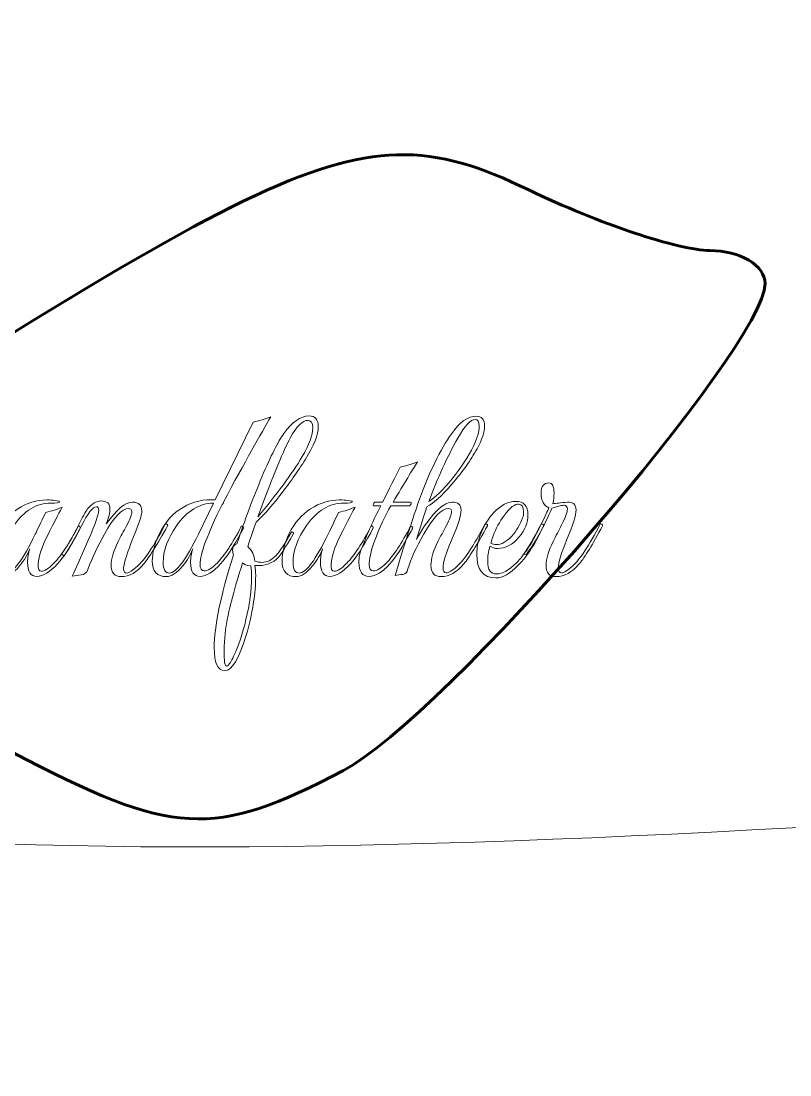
# Model space of a CAD drawing. Header units: centimetres. Extents: x -9.9 to 9.9, y -7.9 to 8.2.
# Drawn here: x 2.03 to 3.192, y -3.345 to -1.752 of the extents above; entities that cross this region are included whole.
import ezdxf

# ---------------------------------------------------------------- set-up
doc = ezdxf.new("R2010")
doc.units = ezdxf.units.CM
doc.header["$MEASUREMENT"] = 0
doc.layers.add('Layer 1', color=7, linetype='Continuous')

msp = doc.modelspace()

# ---------------------------------------------------------------- linework, layer by layer
at = {"layer": 'Layer 1', "color": 43, "lineweight": 5}
for points in [[(8.67899, -1.60104), (7.24154, -1.16273), (3.18208, -2.06752), (1.30306, -1.60104), (1.30306, -1.60104), (1.30306, -1.60104), (1.30306, -2.92915), (1.30306, -2.92915), (1.30306, -2.92915), (3.05221, -3.24612), (6.9661, -2.36548), (8.67899, -2.92915), (8.67899, -2.92915), (8.67899, -2.92915), (8.00873, -2.25889), (8.00873, -2.25889), (8.00873, -2.25889), (8.00873, -2.25889), (8.67899, -1.60104), (8.67899, -1.60104)], [(8.10722, -3.29253), (6.66977, -2.85422), (2.61031, -3.75901), (0.73129, -3.29253), (0.73129, -3.29253), (0.73129, -3.29253), (0.73129, -4.62064), (0.73129, -4.62064), (0.73129, -4.62064), (2.48044, -4.93761), (6.39433, -4.05697), (8.10722, -4.62064), (8.10722, -4.62064), (8.10722, -4.62064), (7.43696, -3.95038), (7.43696, -3.95038), (7.43696, -3.95038), (7.43696, -3.95038), (8.10722, -3.29253), (8.10722, -3.29253)]]:
    msp.add_open_spline(points, degree=3, knots=[0, 0, 0, 0, 0.1666667, 0.1666667, 0.1666667, 0.1666667, 0.3333333, 0.3333333, 0.3333333, 0.3333333, 0.5, 0.5, 0.5, 0.5, 0.6666667, 0.6666667, 0.6666667, 0.6666667, 1, 1, 1, 1], dxfattribs=at)
at = {"layer": 'Layer 1', "color": 56, "lineweight": 60}
msp.add_open_spline([(2.59796, -1.95405), (2.66526, -1.95203), (2.72494, -1.97211), (2.79737, -2.00714), (2.79737, -2.00714), (2.90209, -2.05779), (3.025, -2.09878), (3.07094, -2.09878), (3.07094, -2.09878), (3.11688, -2.09878), (3.15444, -2.12121), (3.15444, -2.14871), (3.15444, -2.14871), (3.15444, -2.24447), (2.66909, -2.80458), (2.51632, -2.88496), (2.51632, -2.88496), (2.32025, -2.98812), (2.25918, -2.98456), (2.01529, -2.85652), (2.01529, -2.85652), (1.90561, -2.79894), (1.7039, -2.68576), (1.56723, -2.60499), (1.56723, -2.60499), (1.56723, -2.60499), (1.31859, -2.45774), (1.31859, -2.45774), (1.31859, -2.45774), (1.31859, -2.45774), (1.53981, -2.41982), (1.53981, -2.41982), (1.53981, -2.41982), (1.66142, -2.39898), (1.86313, -2.31883), (1.98787, -2.2416), (1.98787, -2.2416), (2.31319, -2.04018), (2.46947, -1.9579), (2.59795, -1.95405), (2.59795, -1.95405), (2.59795, -1.95405), (2.59796, -1.95405), (2.59796, -1.95405)], degree=3, knots=[0, 0, 0, 0, 0.0833333, 0.0833333, 0.0833333, 0.0833333, 0.1666667, 0.1666667, 0.1666667, 0.1666667, 0.25, 0.25, 0.25, 0.25, 0.3333333, 0.3333333, 0.3333333, 0.3333333, 0.4166667, 0.4166667, 0.4166667, 0.4166667, 0.5, 0.5, 0.5, 0.5, 0.5833333, 0.5833333, 0.5833333, 0.5833333, 0.6666667, 0.6666667, 0.6666667, 0.6666667, 0.75, 0.75, 0.75, 0.75, 0.8333333, 0.8333333, 0.8333333, 0.8333333, 1, 1, 1, 1], dxfattribs=at)
at = {"layer": 'Layer 1', "lineweight": 5}
for points, knots in [([(2.40743, -2.34994), (2.39251, -2.37488), (2.36855, -2.41792), (2.33554, -2.47905), (2.33554, -2.47905), (2.33554, -2.4793), (2.33554, -2.47954), (2.33554, -2.47979), (2.33554, -2.47979), (2.33554, -2.48077), (2.33493, -2.48162), (2.3337, -2.48235), (2.3337, -2.48235), (2.31145, -2.52734), (2.30032, -2.55754), (2.30032, -2.57295), (2.30032, -2.57295), (2.30032, -2.57955), (2.3024, -2.58285), (2.30655, -2.58285), (2.30655, -2.58285), (2.31193, -2.58285), (2.31841, -2.57894), (2.32599, -2.57112), (2.32599, -2.57112), (2.33724, -2.55963), (2.34946, -2.54129), (2.36266, -2.5161), (2.36266, -2.5161), (2.36266, -2.51561), (2.36291, -2.51536), (2.3634, -2.51536), (2.3634, -2.51536), (2.36511, -2.51536), (2.36596, -2.51634), (2.36596, -2.51829), (2.36596, -2.51829), (2.36547, -2.51927), (2.36413, -2.52159), (2.36193, -2.52526), (2.36193, -2.52526), (2.35068, -2.54654), (2.34053, -2.56219), (2.33148, -2.57221), (2.33148, -2.57221), (2.31999, -2.58493), (2.30972, -2.59128), (2.30067, -2.59128), (2.30067, -2.59128), (2.29089, -2.59128), (2.28599, -2.58419), (2.28599, -2.57001), (2.28599, -2.57001), (2.28599, -2.56291), (2.28709, -2.55607), (2.28929, -2.54947), (2.28929, -2.54947), (2.28636, -2.55778), (2.28134, -2.56646), (2.27425, -2.57551), (2.27425, -2.57551), (2.26521, -2.58627), (2.25701, -2.59165), (2.24968, -2.59165), (2.24968, -2.59165), (2.23525, -2.59165), (2.22804, -2.5837), (2.22804, -2.56781), (2.22804, -2.56781), (2.22804, -2.55509), (2.23171, -2.54128), (2.23904, -2.52636), (2.23904, -2.52636), (2.24735, -2.509), (2.25921, -2.49586), (2.27461, -2.48693), (2.27461, -2.48693), (2.29001, -2.478), (2.30615, -2.47427), (2.32302, -2.47574), (2.32302, -2.47574), (2.32302, -2.47574), (2.38061, -2.358), (2.38061, -2.358), (2.38061, -2.358), (2.39186, -2.35555), (2.40078, -2.35286), (2.40739, -2.34993), (2.40739, -2.34993), (2.40739, -2.34993), (2.40743, -2.34994), (2.40743, -2.34994)], [0, 0, 0, 0, 0.0416667, 0.0416667, 0.0416667, 0.0416667, 0.0833333, 0.0833333, 0.0833333, 0.0833333, 0.125, 0.125, 0.125, 0.125, 0.1666667, 0.1666667, 0.1666667, 0.1666667, 0.2083333, 0.2083333, 0.2083333, 0.2083333, 0.25, 0.25, 0.25, 0.25, 0.2916667, 0.2916667, 0.2916667, 0.2916667, 0.3333333, 0.3333333, 0.3333333, 0.3333333, 0.375, 0.375, 0.375, 0.375, 0.4166667, 0.4166667, 0.4166667, 0.4166667, 0.4583333, 0.4583333, 0.4583333, 0.4583333, 0.5, 0.5, 0.5, 0.5, 0.5416667, 0.5416667, 0.5416667, 0.5416667, 0.5833333, 0.5833333, 0.5833333, 0.5833333, 0.625, 0.625, 0.625, 0.625, 0.6666667, 0.6666667, 0.6666667, 0.6666667, 0.7083333, 0.7083333, 0.7083333, 0.7083333, 0.75, 0.75, 0.75, 0.75, 0.7916667, 0.7916667, 0.7916667, 0.7916667, 0.8333333, 0.8333333, 0.8333333, 0.8333333, 0.875, 0.875, 0.875, 0.875, 0.9166667, 0.9166667, 0.9166667, 0.9166667, 1, 1, 1, 1]), ([(2.37234, -2.54618), (2.37918, -2.55229), (2.38273, -2.55963), (2.38297, -2.56819), (2.38297, -2.56819), (2.38713, -2.56941), (2.39079, -2.57003), (2.39397, -2.57003), (2.39397, -2.57003), (2.40155, -2.57003), (2.40852, -2.56667), (2.41488, -2.55994), (2.41488, -2.55994), (2.42124, -2.55321), (2.42894, -2.54154), (2.43798, -2.52491), (2.43798, -2.52491), (2.43871, -2.52369), (2.43957, -2.52344), (2.44054, -2.52418), (2.44054, -2.52418), (2.44152, -2.52516), (2.44165, -2.52625), (2.44091, -2.52747), (2.44091, -2.52747), (2.42991, -2.54654), (2.42282, -2.55792), (2.41964, -2.56159), (2.41964, -2.56159), (2.41034, -2.57161), (2.39824, -2.57602), (2.38333, -2.5748), (2.38333, -2.5748), (2.38406, -2.57896), (2.38443, -2.58397), (2.38443, -2.58983), (2.38443, -2.58983), (2.38443, -2.61722), (2.37966, -2.6473), (2.37012, -2.68006), (2.37012, -2.68006), (2.35961, -2.71576), (2.34872, -2.73361), (2.33748, -2.73361), (2.33748, -2.73361), (2.32697, -2.73361), (2.32171, -2.72199), (2.32171, -2.69876), (2.32171, -2.69876), (2.32171, -2.66771), (2.33137, -2.621), (2.35068, -2.55865), (2.35068, -2.55865), (2.34995, -2.55669), (2.34958, -2.55449), (2.34958, -2.55205), (2.34958, -2.55205), (2.34958, -2.54618), (2.35178, -2.54287), (2.35618, -2.54214), (2.35618, -2.54214), (2.36792, -2.50619), (2.38051, -2.47238), (2.39396, -2.44072), (2.39396, -2.44072), (2.40741, -2.40905), (2.41841, -2.38723), (2.42697, -2.37525), (2.42697, -2.37525), (2.43969, -2.35764), (2.4524, -2.34883), (2.46512, -2.34883), (2.46512, -2.34883), (2.47441, -2.34883), (2.47906, -2.35421), (2.47906, -2.36497), (2.47906, -2.36497), (2.47906, -2.3772), (2.47246, -2.39383), (2.45926, -2.41486), (2.45926, -2.41486), (2.44825, -2.43246), (2.43535, -2.45068), (2.42056, -2.46951), (2.42056, -2.46951), (2.40577, -2.48834), (2.39397, -2.50154), (2.38516, -2.50913), (2.38516, -2.50913), (2.38125, -2.51964), (2.37697, -2.532), (2.37233, -2.54618), (2.37233, -2.54618), (2.37233, -2.54618), (2.37234, -2.54618), (2.37234, -2.54618)], [0, 0, 0, 0, 0.04, 0.04, 0.04, 0.04, 0.08, 0.08, 0.08, 0.08, 0.12, 0.12, 0.12, 0.12, 0.16, 0.16, 0.16, 0.16, 0.2, 0.2, 0.2, 0.2, 0.24, 0.24, 0.24, 0.24, 0.28, 0.28, 0.28, 0.28, 0.32, 0.32, 0.32, 0.32, 0.36, 0.36, 0.36, 0.36, 0.4, 0.4, 0.4, 0.4, 0.44, 0.44, 0.44, 0.44, 0.48, 0.48, 0.48, 0.48, 0.52, 0.52, 0.52, 0.52, 0.56, 0.56, 0.56, 0.56, 0.6, 0.6, 0.6, 0.6, 0.64, 0.64, 0.64, 0.64, 0.68, 0.68, 0.68, 0.68, 0.72, 0.72, 0.72, 0.72, 0.76, 0.76, 0.76, 0.76, 0.8, 0.8, 0.8, 0.8, 0.84, 0.84, 0.84, 0.84, 0.88, 0.88, 0.88, 0.88, 0.92, 0.92, 0.92, 0.92, 1, 1, 1, 1]), ([(2.45486, -2.4101), (2.46537, -2.39249), (2.47063, -2.37806), (2.47063, -2.36681), (2.47063, -2.36681), (2.47063, -2.35923), (2.46819, -2.35544), (2.4633, -2.35544), (2.4633, -2.35544), (2.45547, -2.35544), (2.44655, -2.36437), (2.43652, -2.38222), (2.43652, -2.38222), (2.42796, -2.39714), (2.4117, -2.43675), (2.38774, -2.50107), (2.38774, -2.50107), (2.41611, -2.46757), (2.43848, -2.43725), (2.45486, -2.41011), (2.45486, -2.41011), (2.45486, -2.41011), (2.45486, -2.4101), (2.45486, -2.4101)], [0, 0, 0, 0, 0.1428571, 0.1428571, 0.1428571, 0.1428571, 0.2857143, 0.2857143, 0.2857143, 0.2857143, 0.4285714, 0.4285714, 0.4285714, 0.4285714, 0.5714286, 0.5714286, 0.5714286, 0.5714286, 0.7142857, 0.7142857, 0.7142857, 0.7142857, 1, 1, 1, 1]), ([(2.73486, -2.51464), (2.71896, -2.54349), (2.7071, -2.56268), (2.69927, -2.57222), (2.69927, -2.57222), (2.68827, -2.58518), (2.67678, -2.59166), (2.66479, -2.59166), (2.66479, -2.59166), (2.65452, -2.59166), (2.64939, -2.58591), (2.64939, -2.57442), (2.64939, -2.57442), (2.64939, -2.56513), (2.65281, -2.55314), (2.65965, -2.53847), (2.65965, -2.53847), (2.66405, -2.53065), (2.66833, -2.52282), (2.67249, -2.515), (2.67249, -2.515), (2.67787, -2.50473), (2.68056, -2.49764), (2.68056, -2.49373), (2.68056, -2.49373), (2.68056, -2.4903), (2.67885, -2.48859), (2.67542, -2.48859), (2.67542, -2.48859), (2.66564, -2.48859), (2.65341, -2.50143), (2.63874, -2.52711), (2.63874, -2.52711), (2.62676, -2.54765), (2.6187, -2.56525), (2.61454, -2.57992), (2.61454, -2.57992), (2.61332, -2.58482), (2.61075, -2.58757), (2.60683, -2.58818), (2.60683, -2.58818), (2.60292, -2.58879), (2.599, -2.58934), (2.59509, -2.58983), (2.59509, -2.58983), (2.61416, -2.52796), (2.62602, -2.49092), (2.63066, -2.47869), (2.63066, -2.47869), (2.64656, -2.43419), (2.66331, -2.39971), (2.68092, -2.37526), (2.68092, -2.37526), (2.69314, -2.35789), (2.70537, -2.34921), (2.7176, -2.34921), (2.7176, -2.34921), (2.72615, -2.34921), (2.73043, -2.35423), (2.73043, -2.36425), (2.73043, -2.36425), (2.73043, -2.37329), (2.72664, -2.38466), (2.71907, -2.39836), (2.71907, -2.39836), (2.70953, -2.41573), (2.69688, -2.43352), (2.68111, -2.45173), (2.68111, -2.45173), (2.66534, -2.46995), (2.65293, -2.48126), (2.64387, -2.48566), (2.64387, -2.48566), (2.64167, -2.49006), (2.63629, -2.50669), (2.62773, -2.53554), (2.62773, -2.53554), (2.63531, -2.52087), (2.64387, -2.50815), (2.65341, -2.49739), (2.65341, -2.49739), (2.66442, -2.48517), (2.67371, -2.47905), (2.68128, -2.47905), (2.68128, -2.47905), (2.69033, -2.47905), (2.69486, -2.48308), (2.69486, -2.49115), (2.69486, -2.49115), (2.69486, -2.49873), (2.69009, -2.51377), (2.68055, -2.53627), (2.68055, -2.53627), (2.67199, -2.55632), (2.66771, -2.57038), (2.66771, -2.57845), (2.66771, -2.57845), (2.66771, -2.58335), (2.6693, -2.58579), (2.67248, -2.58579), (2.67248, -2.58579), (2.67615, -2.58579), (2.68166, -2.58249), (2.68899, -2.57588), (2.68899, -2.57588), (2.69999, -2.56634), (2.71393, -2.54519), (2.7308, -2.51242), (2.7308, -2.51242), (2.73129, -2.51144), (2.73227, -2.51144), (2.73373, -2.51242), (2.73373, -2.51242), (2.73495, -2.51315), (2.73532, -2.51389), (2.73484, -2.51463), (2.73484, -2.51463), (2.73484, -2.51463), (2.73486, -2.51464), (2.73486, -2.51464)], [0, 0, 0, 0, 0.0322581, 0.0322581, 0.0322581, 0.0322581, 0.0645161, 0.0645161, 0.0645161, 0.0645161, 0.0967742, 0.0967742, 0.0967742, 0.0967742, 0.1290323, 0.1290323, 0.1290323, 0.1290323, 0.1612903, 0.1612903, 0.1612903, 0.1612903, 0.1935484, 0.1935484, 0.1935484, 0.1935484, 0.2258065, 0.2258065, 0.2258065, 0.2258065, 0.2580645, 0.2580645, 0.2580645, 0.2580645, 0.2903226, 0.2903226, 0.2903226, 0.2903226, 0.3225806, 0.3225806, 0.3225806, 0.3225806, 0.3548387, 0.3548387, 0.3548387, 0.3548387, 0.3870968, 0.3870968, 0.3870968, 0.3870968, 0.4193548, 0.4193548, 0.4193548, 0.4193548, 0.4516129, 0.4516129, 0.4516129, 0.4516129, 0.483871, 0.483871, 0.483871, 0.483871, 0.516129, 0.516129, 0.516129, 0.516129, 0.5483871, 0.5483871, 0.5483871, 0.5483871, 0.5806452, 0.5806452, 0.5806452, 0.5806452, 0.6129032, 0.6129032, 0.6129032, 0.6129032, 0.6451613, 0.6451613, 0.6451613, 0.6451613, 0.6774194, 0.6774194, 0.6774194, 0.6774194, 0.7096774, 0.7096774, 0.7096774, 0.7096774, 0.7419355, 0.7419355, 0.7419355, 0.7419355, 0.7741935, 0.7741935, 0.7741935, 0.7741935, 0.8064516, 0.8064516, 0.8064516, 0.8064516, 0.8387097, 0.8387097, 0.8387097, 0.8387097, 0.8709677, 0.8709677, 0.8709677, 0.8709677, 0.9032258, 0.9032258, 0.9032258, 0.9032258, 0.9354839, 0.9354839, 0.9354839, 0.9354839, 1, 1, 1, 1]), ([(2.71358, -2.39432), (2.71945, -2.38258), (2.72238, -2.37256), (2.72238, -2.36424), (2.72238, -2.36424), (2.72238, -2.35739), (2.7203, -2.35396), (2.71615, -2.35396), (2.71615, -2.35396), (2.70931, -2.35396), (2.70063, -2.36337), (2.69011, -2.3822), (2.69011, -2.3822), (2.67397, -2.41081), (2.6593, -2.44273), (2.6461, -2.47794), (2.6461, -2.47794), (2.65588, -2.47207), (2.66761, -2.46063), (2.6813, -2.44364), (2.6813, -2.44364), (2.69499, -2.42665), (2.70575, -2.4102), (2.71358, -2.39431), (2.71358, -2.39431), (2.71358, -2.39431), (2.71358, -2.39432), (2.71358, -2.39432)], [0, 0, 0, 0, 0.125, 0.125, 0.125, 0.125, 0.25, 0.25, 0.25, 0.25, 0.375, 0.375, 0.375, 0.375, 0.5, 0.5, 0.5, 0.5, 0.625, 0.625, 0.625, 0.625, 0.75, 0.75, 0.75, 0.75, 1, 1, 1, 1]), ([(2.62185, -2.5183), (2.62136, -2.51928), (2.62001, -2.5216), (2.61782, -2.52527), (2.61782, -2.52527), (2.60657, -2.54655), (2.59642, -2.5622), (2.58737, -2.57222), (2.58737, -2.57222), (2.57588, -2.58494), (2.56549, -2.59129), (2.55619, -2.59129), (2.55619, -2.59129), (2.54568, -2.59129), (2.54042, -2.5842), (2.54042, -2.57002), (2.54042, -2.57002), (2.54042, -2.56268), (2.54201, -2.55522), (2.54519, -2.54764), (2.54519, -2.54764), (2.55326, -2.52661), (2.56267, -2.50558), (2.57343, -2.48455), (2.57343, -2.48455), (2.57343, -2.48455), (2.56352, -2.48455), (2.56352, -2.48455), (2.56352, -2.48455), (2.56205, -2.48455), (2.56168, -2.48357), (2.56242, -2.48161), (2.56242, -2.48161), (2.56315, -2.4799), (2.56425, -2.47905), (2.56572, -2.47905), (2.56572, -2.47905), (2.56572, -2.47905), (2.57635, -2.47905), (2.57635, -2.47905), (2.57635, -2.47905), (2.58148, -2.46854), (2.59029, -2.45093), (2.60276, -2.42623), (2.60276, -2.42623), (2.61401, -2.42379), (2.62281, -2.4211), (2.62917, -2.41817), (2.62917, -2.41817), (2.6216, -2.4299), (2.60925, -2.4502), (2.59213, -2.47905), (2.59213, -2.47905), (2.59213, -2.47905), (2.61817, -2.47905), (2.61817, -2.47905), (2.61817, -2.47905), (2.61964, -2.47905), (2.62001, -2.4799), (2.61928, -2.48161), (2.61928, -2.48161), (2.61854, -2.48357), (2.61744, -2.48455), (2.61598, -2.48455), (2.61598, -2.48455), (2.61598, -2.48455), (2.58883, -2.48455), (2.58883, -2.48455), (2.58883, -2.48455), (2.57025, -2.51805), (2.55949, -2.54556), (2.55655, -2.56707), (2.55655, -2.56707), (2.55607, -2.56927), (2.55582, -2.57123), (2.55582, -2.57295), (2.55582, -2.57295), (2.55582, -2.57955), (2.55802, -2.58285), (2.56242, -2.58285), (2.56242, -2.58285), (2.56779, -2.58285), (2.57427, -2.57894), (2.58185, -2.57112), (2.58185, -2.57112), (2.5931, -2.55963), (2.60521, -2.54129), (2.61816, -2.5161), (2.61816, -2.5161), (2.61865, -2.51536), (2.61939, -2.51524), (2.62037, -2.51573), (2.62037, -2.51573), (2.62135, -2.51646), (2.62184, -2.51732), (2.62184, -2.51829), (2.62184, -2.51829), (2.62184, -2.51829), (2.62185, -2.5183), (2.62185, -2.5183)], [0, 0, 0, 0, 0.0384615, 0.0384615, 0.0384615, 0.0384615, 0.0769231, 0.0769231, 0.0769231, 0.0769231, 0.1153846, 0.1153846, 0.1153846, 0.1153846, 0.1538462, 0.1538462, 0.1538462, 0.1538462, 0.1923077, 0.1923077, 0.1923077, 0.1923077, 0.2307692, 0.2307692, 0.2307692, 0.2307692, 0.2692308, 0.2692308, 0.2692308, 0.2692308, 0.3076923, 0.3076923, 0.3076923, 0.3076923, 0.3461538, 0.3461538, 0.3461538, 0.3461538, 0.3846154, 0.3846154, 0.3846154, 0.3846154, 0.4230769, 0.4230769, 0.4230769, 0.4230769, 0.4615385, 0.4615385, 0.4615385, 0.4615385, 0.5, 0.5, 0.5, 0.5, 0.5384615, 0.5384615, 0.5384615, 0.5384615, 0.5769231, 0.5769231, 0.5769231, 0.5769231, 0.6153846, 0.6153846, 0.6153846, 0.6153846, 0.6538462, 0.6538462, 0.6538462, 0.6538462, 0.6923077, 0.6923077, 0.6923077, 0.6923077, 0.7307692, 0.7307692, 0.7307692, 0.7307692, 0.7692308, 0.7692308, 0.7692308, 0.7692308, 0.8076923, 0.8076923, 0.8076923, 0.8076923, 0.8461538, 0.8461538, 0.8461538, 0.8461538, 0.8846154, 0.8846154, 0.8846154, 0.8846154, 0.9230769, 0.9230769, 0.9230769, 0.9230769, 1, 1, 1, 1]), ([(2.90879, -2.51464), (2.89387, -2.54276), (2.88214, -2.56195), (2.87358, -2.57222), (2.87358, -2.57222), (2.86257, -2.58518), (2.85096, -2.59166), (2.83873, -2.59166), (2.83873, -2.59166), (2.82845, -2.59166), (2.82332, -2.58591), (2.82332, -2.57442), (2.82332, -2.57442), (2.82332, -2.56513), (2.82687, -2.55314), (2.83397, -2.53847), (2.83397, -2.53847), (2.83837, -2.53016), (2.84265, -2.52184), (2.84681, -2.51353), (2.84681, -2.51353), (2.85268, -2.50228), (2.85561, -2.49434), (2.85561, -2.48969), (2.85561, -2.48969), (2.85561, -2.48603), (2.85402, -2.48407), (2.85084, -2.48382), (2.85084, -2.48382), (2.84864, -2.48357), (2.8424, -2.48504), (2.83213, -2.48822), (2.83213, -2.48822), (2.82064, -2.51537), (2.80767, -2.53885), (2.79324, -2.55865), (2.79324, -2.55865), (2.79178, -2.5584), (2.79056, -2.55803), (2.78958, -2.55754), (2.78958, -2.55754), (2.79642, -2.548), (2.80461, -2.53407), (2.81415, -2.51573), (2.81415, -2.51573), (2.82173, -2.50081), (2.82626, -2.4914), (2.82773, -2.48749), (2.82773, -2.48749), (2.8199, -2.48456), (2.81599, -2.4771), (2.81599, -2.46511), (2.81599, -2.46511), (2.81599, -2.45508), (2.8199, -2.45007), (2.82773, -2.45007), (2.82773, -2.45007), (2.83286, -2.45007), (2.83543, -2.45508), (2.83543, -2.46511), (2.83543, -2.46511), (2.83543, -2.47024), (2.83482, -2.47574), (2.83359, -2.48161), (2.83359, -2.48161), (2.83823, -2.48088), (2.84557, -2.48002), (2.8556, -2.47905), (2.8556, -2.47905), (2.86441, -2.4788), (2.86881, -2.48272), (2.86881, -2.49079), (2.86881, -2.49079), (2.86881, -2.49861), (2.86404, -2.51377), (2.8545, -2.53627), (2.8545, -2.53627), (2.84619, -2.55632), (2.84203, -2.57038), (2.84203, -2.57845), (2.84203, -2.57845), (2.84203, -2.58335), (2.84362, -2.58579), (2.8468, -2.58579), (2.8468, -2.58579), (2.85022, -2.58579), (2.85572, -2.58249), (2.8633, -2.57588), (2.8633, -2.57588), (2.87431, -2.5661), (2.88825, -2.54494), (2.90512, -2.51242), (2.90512, -2.51242), (2.9056, -2.51169), (2.90646, -2.51169), (2.90768, -2.51242), (2.90768, -2.51242), (2.9089, -2.51315), (2.90927, -2.51389), (2.90878, -2.51463), (2.90878, -2.51463), (2.90878, -2.51463), (2.90879, -2.51464), (2.90879, -2.51464)], [0, 0, 0, 0, 0.037037, 0.037037, 0.037037, 0.037037, 0.0740741, 0.0740741, 0.0740741, 0.0740741, 0.1111111, 0.1111111, 0.1111111, 0.1111111, 0.1481481, 0.1481481, 0.1481481, 0.1481481, 0.1851852, 0.1851852, 0.1851852, 0.1851852, 0.2222222, 0.2222222, 0.2222222, 0.2222222, 0.2592593, 0.2592593, 0.2592593, 0.2592593, 0.2962963, 0.2962963, 0.2962963, 0.2962963, 0.3333333, 0.3333333, 0.3333333, 0.3333333, 0.3703704, 0.3703704, 0.3703704, 0.3703704, 0.4074074, 0.4074074, 0.4074074, 0.4074074, 0.4444444, 0.4444444, 0.4444444, 0.4444444, 0.4814815, 0.4814815, 0.4814815, 0.4814815, 0.5185185, 0.5185185, 0.5185185, 0.5185185, 0.5555556, 0.5555556, 0.5555556, 0.5555556, 0.5925926, 0.5925926, 0.5925926, 0.5925926, 0.6296296, 0.6296296, 0.6296296, 0.6296296, 0.6666667, 0.6666667, 0.6666667, 0.6666667, 0.7037037, 0.7037037, 0.7037037, 0.7037037, 0.7407407, 0.7407407, 0.7407407, 0.7407407, 0.7777778, 0.7777778, 0.7777778, 0.7777778, 0.8148148, 0.8148148, 0.8148148, 0.8148148, 0.8518519, 0.8518519, 0.8518519, 0.8518519, 0.8888889, 0.8888889, 0.8888889, 0.8888889, 0.9259259, 0.9259259, 0.9259259, 0.9259259, 1, 1, 1, 1]), ([(2.11918, -2.5183), (2.11869, -2.51928), (2.11746, -2.5216), (2.11551, -2.52527), (2.11551, -2.52527), (2.10426, -2.54655), (2.09411, -2.5622), (2.08506, -2.57222), (2.08506, -2.57222), (2.07332, -2.58494), (2.06293, -2.59129), (2.05388, -2.59129), (2.05388, -2.59129), (2.04434, -2.59129), (2.03957, -2.5842), (2.03957, -2.57002), (2.03957, -2.57002), (2.03957, -2.56292), (2.04067, -2.55608), (2.04287, -2.54948), (2.04287, -2.54948), (2.03994, -2.55779), (2.0348, -2.56647), (2.02747, -2.57552), (2.02747, -2.57552), (2.01866, -2.58628), (2.01059, -2.59166), (2.00326, -2.59166), (2.00326, -2.59166), (1.98883, -2.59166), (1.98162, -2.58371), (1.98162, -2.56782), (1.98162, -2.56782), (1.98162, -2.5551), (1.98516, -2.54129), (1.99225, -2.52637), (1.99225, -2.52637), (2.00007, -2.51047), (2.01089, -2.49806), (2.02471, -2.48914), (2.02471, -2.48914), (2.03853, -2.48021), (2.05314, -2.47575), (2.06855, -2.47575), (2.06855, -2.47575), (2.07344, -2.47575), (2.07747, -2.476), (2.08065, -2.47649), (2.08065, -2.47649), (2.08554, -2.47697), (2.08798, -2.47759), (2.08798, -2.47833), (2.08798, -2.47833), (2.08798, -2.47979), (2.08358, -2.48052), (2.07478, -2.48052), (2.07478, -2.48052), (2.05326, -2.48052), (2.03455, -2.49177), (2.01865, -2.51427), (2.01865, -2.51427), (2.00496, -2.53383), (1.99811, -2.55253), (1.99811, -2.57039), (1.99811, -2.57039), (1.99811, -2.5809), (2.00129, -2.58616), (2.00765, -2.58616), (2.00765, -2.58616), (2.01768, -2.58616), (2.03223, -2.5666), (2.0513, -2.52747), (2.0513, -2.52747), (2.05375, -2.5221), (2.05901, -2.51109), (2.06707, -2.49446), (2.06707, -2.49446), (2.07612, -2.4925), (2.08444, -2.48981), (2.09202, -2.48639), (2.09202, -2.48639), (2.08957, -2.49055), (2.08175, -2.50571), (2.06855, -2.53188), (2.06855, -2.53188), (2.06121, -2.54655), (2.05693, -2.56), (2.05571, -2.57222), (2.05571, -2.57222), (2.05522, -2.5798), (2.05681, -2.58359), (2.06048, -2.58359), (2.06048, -2.58359), (2.06512, -2.58359), (2.07148, -2.57943), (2.07955, -2.57112), (2.07955, -2.57112), (2.0908, -2.55963), (2.1029, -2.54129), (2.11586, -2.5161), (2.11586, -2.5161), (2.1161, -2.51561), (2.11646, -2.51536), (2.11696, -2.51536), (2.11696, -2.51536), (2.11867, -2.51536), (2.1194, -2.51634), (2.11917, -2.51829), (2.11917, -2.51829), (2.11917, -2.51829), (2.11918, -2.5183), (2.11918, -2.5183)], [0, 0, 0, 0, 0.0344828, 0.0344828, 0.0344828, 0.0344828, 0.0689655, 0.0689655, 0.0689655, 0.0689655, 0.1034483, 0.1034483, 0.1034483, 0.1034483, 0.137931, 0.137931, 0.137931, 0.137931, 0.1724138, 0.1724138, 0.1724138, 0.1724138, 0.2068966, 0.2068966, 0.2068966, 0.2068966, 0.2413793, 0.2413793, 0.2413793, 0.2413793, 0.2758621, 0.2758621, 0.2758621, 0.2758621, 0.3103448, 0.3103448, 0.3103448, 0.3103448, 0.3448276, 0.3448276, 0.3448276, 0.3448276, 0.3793103, 0.3793103, 0.3793103, 0.3793103, 0.4137931, 0.4137931, 0.4137931, 0.4137931, 0.4482759, 0.4482759, 0.4482759, 0.4482759, 0.4827586, 0.4827586, 0.4827586, 0.4827586, 0.5172414, 0.5172414, 0.5172414, 0.5172414, 0.5517241, 0.5517241, 0.5517241, 0.5517241, 0.5862069, 0.5862069, 0.5862069, 0.5862069, 0.6206897, 0.6206897, 0.6206897, 0.6206897, 0.6551724, 0.6551724, 0.6551724, 0.6551724, 0.6896552, 0.6896552, 0.6896552, 0.6896552, 0.7241379, 0.7241379, 0.7241379, 0.7241379, 0.7586207, 0.7586207, 0.7586207, 0.7586207, 0.7931034, 0.7931034, 0.7931034, 0.7931034, 0.8275862, 0.8275862, 0.8275862, 0.8275862, 0.862069, 0.862069, 0.862069, 0.862069, 0.8965517, 0.8965517, 0.8965517, 0.8965517, 0.9310345, 0.9310345, 0.9310345, 0.9310345, 1, 1, 1, 1]), ([(2.25137, -2.51464), (2.23524, -2.54374), (2.22325, -2.56293), (2.21543, -2.57222), (2.21543, -2.57222), (2.20492, -2.58518), (2.19355, -2.59166), (2.18132, -2.59166), (2.18132, -2.59166), (2.17104, -2.59166), (2.16591, -2.58591), (2.16591, -2.57442), (2.16591, -2.57442), (2.16591, -2.56513), (2.16946, -2.55314), (2.17656, -2.53847), (2.17656, -2.53847), (2.18072, -2.53065), (2.18487, -2.52282), (2.18903, -2.515), (2.18903, -2.515), (2.19441, -2.50473), (2.1971, -2.49764), (2.1971, -2.49373), (2.1971, -2.49373), (2.1971, -2.4903), (2.19551, -2.48859), (2.19233, -2.48859), (2.19233, -2.48859), (2.18255, -2.48859), (2.17032, -2.50155), (2.15565, -2.52747), (2.15565, -2.52747), (2.14611, -2.54434), (2.1378, -2.5622), (2.13071, -2.58103), (2.13071, -2.58103), (2.12875, -2.58567), (2.12544, -2.58836), (2.1208, -2.5891), (2.1208, -2.5891), (2.11615, -2.58983), (2.11163, -2.59045), (2.10723, -2.59093), (2.10723, -2.59093), (2.11163, -2.58139), (2.1197, -2.5633), (2.13144, -2.53665), (2.13144, -2.53665), (2.14195, -2.51195), (2.14721, -2.49691), (2.14721, -2.49153), (2.14721, -2.49153), (2.14721, -2.48787), (2.14599, -2.48603), (2.14355, -2.48603), (2.14355, -2.48603), (2.13817, -2.48603), (2.13065, -2.49563), (2.12099, -2.51482), (2.12099, -2.51482), (2.11133, -2.53401), (2.10259, -2.54911), (2.09476, -2.56012), (2.09476, -2.56012), (2.0933, -2.55938), (2.09208, -2.55852), (2.0911, -2.55755), (2.0911, -2.55755), (2.09892, -2.54655), (2.1076, -2.53164), (2.11714, -2.51281), (2.11714, -2.51281), (2.12252, -2.50156), (2.12692, -2.49373), (2.13035, -2.48934), (2.13035, -2.48934), (2.13671, -2.48127), (2.14343, -2.47723), (2.15052, -2.47723), (2.15052, -2.47723), (2.15957, -2.47723), (2.1641, -2.48127), (2.1641, -2.48934), (2.1641, -2.48934), (2.1641, -2.49471), (2.16226, -2.50229), (2.15859, -2.51207), (2.15859, -2.51207), (2.17424, -2.49006), (2.18744, -2.47906), (2.19821, -2.47906), (2.19821, -2.47906), (2.2075, -2.47906), (2.21215, -2.48358), (2.21215, -2.49263), (2.21215, -2.49263), (2.21215, -2.49777), (2.21056, -2.50425), (2.20738, -2.51207), (2.20738, -2.51207), (2.19222, -2.54973), (2.18464, -2.57222), (2.18465, -2.57956), (2.18465, -2.57956), (2.18465, -2.58959), (2.19162, -2.58837), (2.20555, -2.5759), (2.20555, -2.5759), (2.21656, -2.56636), (2.23062, -2.54521), (2.24774, -2.51244), (2.24774, -2.51244), (2.24822, -2.51146), (2.24896, -2.51146), (2.24993, -2.51244), (2.24993, -2.51244), (2.25115, -2.51317), (2.25164, -2.51391), (2.2514, -2.51465), (2.2514, -2.51465), (2.2514, -2.51465), (2.25137, -2.51464), (2.25137, -2.51464)], [0, 0, 0, 0, 0.03125, 0.03125, 0.03125, 0.03125, 0.0625, 0.0625, 0.0625, 0.0625, 0.09375, 0.09375, 0.09375, 0.09375, 0.125, 0.125, 0.125, 0.125, 0.15625, 0.15625, 0.15625, 0.15625, 0.1875, 0.1875, 0.1875, 0.1875, 0.21875, 0.21875, 0.21875, 0.21875, 0.25, 0.25, 0.25, 0.25, 0.28125, 0.28125, 0.28125, 0.28125, 0.3125, 0.3125, 0.3125, 0.3125, 0.34375, 0.34375, 0.34375, 0.34375, 0.375, 0.375, 0.375, 0.375, 0.40625, 0.40625, 0.40625, 0.40625, 0.4375, 0.4375, 0.4375, 0.4375, 0.46875, 0.46875, 0.46875, 0.46875, 0.5, 0.5, 0.5, 0.5, 0.53125, 0.53125, 0.53125, 0.53125, 0.5625, 0.5625, 0.5625, 0.5625, 0.59375, 0.59375, 0.59375, 0.59375, 0.625, 0.625, 0.625, 0.625, 0.65625, 0.65625, 0.65625, 0.65625, 0.6875, 0.6875, 0.6875, 0.6875, 0.71875, 0.71875, 0.71875, 0.71875, 0.75, 0.75, 0.75, 0.75, 0.78125, 0.78125, 0.78125, 0.78125, 0.8125, 0.8125, 0.8125, 0.8125, 0.84375, 0.84375, 0.84375, 0.84375, 0.875, 0.875, 0.875, 0.875, 0.90625, 0.90625, 0.90625, 0.90625, 0.9375, 0.9375, 0.9375, 0.9375, 1, 1, 1, 1]), ([(2.32087, -2.48052), (2.29935, -2.48077), (2.28064, -2.49214), (2.26474, -2.51464), (2.26474, -2.51464), (2.25129, -2.53371), (2.24457, -2.55217), (2.24457, -2.57003), (2.24457, -2.57003), (2.24457, -2.58078), (2.24775, -2.58616), (2.25411, -2.58616), (2.25411, -2.58616), (2.26414, -2.58616), (2.27869, -2.5666), (2.29776, -2.52747), (2.29776, -2.52747), (2.29776, -2.52747), (2.32087, -2.48052), (2.32087, -2.48052)], [0, 0, 0, 0, 0.1666667, 0.1666667, 0.1666667, 0.1666667, 0.3333333, 0.3333333, 0.3333333, 0.3333333, 0.5, 0.5, 0.5, 0.5, 0.6666667, 0.6666667, 0.6666667, 0.6666667, 1, 1, 1, 1]), ([(2.56192, -2.5183), (2.56143, -2.51928), (2.5602, -2.5216), (2.55825, -2.52527), (2.55825, -2.52527), (2.547, -2.54655), (2.53685, -2.5622), (2.5278, -2.57222), (2.5278, -2.57222), (2.51606, -2.58494), (2.50567, -2.59129), (2.49662, -2.59129), (2.49662, -2.59129), (2.48708, -2.59129), (2.48231, -2.5842), (2.48231, -2.57002), (2.48231, -2.57002), (2.48231, -2.56292), (2.48341, -2.55608), (2.48561, -2.54948), (2.48561, -2.54948), (2.48268, -2.55779), (2.47754, -2.56647), (2.47021, -2.57552), (2.47021, -2.57552), (2.4614, -2.58628), (2.45333, -2.59166), (2.446, -2.59166), (2.446, -2.59166), (2.43157, -2.59166), (2.42436, -2.58371), (2.42436, -2.56782), (2.42436, -2.56782), (2.42436, -2.5551), (2.4279, -2.54129), (2.43499, -2.52637), (2.43499, -2.52637), (2.44281, -2.51047), (2.45363, -2.49806), (2.46745, -2.48914), (2.46745, -2.48914), (2.48127, -2.48021), (2.49588, -2.47575), (2.51129, -2.47575), (2.51129, -2.47575), (2.51618, -2.47575), (2.52021, -2.476), (2.52339, -2.47649), (2.52339, -2.47649), (2.52828, -2.47697), (2.53072, -2.47759), (2.53072, -2.47833), (2.53072, -2.47833), (2.53072, -2.47979), (2.52632, -2.48052), (2.51752, -2.48052), (2.51752, -2.48052), (2.496, -2.48052), (2.47729, -2.49177), (2.46139, -2.51427), (2.46139, -2.51427), (2.4477, -2.53383), (2.44085, -2.55253), (2.44085, -2.57039), (2.44085, -2.57039), (2.44085, -2.5809), (2.44403, -2.58616), (2.45039, -2.58616), (2.45039, -2.58616), (2.46042, -2.58616), (2.47497, -2.5666), (2.49404, -2.52747), (2.49404, -2.52747), (2.49649, -2.5221), (2.50175, -2.51109), (2.50981, -2.49446), (2.50981, -2.49446), (2.51886, -2.4925), (2.52718, -2.48981), (2.53476, -2.48639), (2.53476, -2.48639), (2.53231, -2.49055), (2.52449, -2.50571), (2.51129, -2.53188), (2.51129, -2.53188), (2.50395, -2.54655), (2.49967, -2.56), (2.49845, -2.57222), (2.49845, -2.57222), (2.49796, -2.5798), (2.49955, -2.58359), (2.50322, -2.58359), (2.50322, -2.58359), (2.50786, -2.58359), (2.51422, -2.57943), (2.52229, -2.57112), (2.52229, -2.57112), (2.53354, -2.55963), (2.54564, -2.54129), (2.5586, -2.5161), (2.5586, -2.5161), (2.55884, -2.51561), (2.5592, -2.51536), (2.5597, -2.51536), (2.5597, -2.51536), (2.56141, -2.51536), (2.56214, -2.51634), (2.56191, -2.51829), (2.56191, -2.51829), (2.56191, -2.51829), (2.56192, -2.5183), (2.56192, -2.5183)], [0, 0, 0, 0, 0.0344828, 0.0344828, 0.0344828, 0.0344828, 0.0689655, 0.0689655, 0.0689655, 0.0689655, 0.1034483, 0.1034483, 0.1034483, 0.1034483, 0.137931, 0.137931, 0.137931, 0.137931, 0.1724138, 0.1724138, 0.1724138, 0.1724138, 0.2068966, 0.2068966, 0.2068966, 0.2068966, 0.2413793, 0.2413793, 0.2413793, 0.2413793, 0.2758621, 0.2758621, 0.2758621, 0.2758621, 0.3103448, 0.3103448, 0.3103448, 0.3103448, 0.3448276, 0.3448276, 0.3448276, 0.3448276, 0.3793103, 0.3793103, 0.3793103, 0.3793103, 0.4137931, 0.4137931, 0.4137931, 0.4137931, 0.4482759, 0.4482759, 0.4482759, 0.4482759, 0.4827586, 0.4827586, 0.4827586, 0.4827586, 0.5172414, 0.5172414, 0.5172414, 0.5172414, 0.5517241, 0.5517241, 0.5517241, 0.5517241, 0.5862069, 0.5862069, 0.5862069, 0.5862069, 0.6206897, 0.6206897, 0.6206897, 0.6206897, 0.6551724, 0.6551724, 0.6551724, 0.6551724, 0.6896552, 0.6896552, 0.6896552, 0.6896552, 0.7241379, 0.7241379, 0.7241379, 0.7241379, 0.7586207, 0.7586207, 0.7586207, 0.7586207, 0.7931034, 0.7931034, 0.7931034, 0.7931034, 0.8275862, 0.8275862, 0.8275862, 0.8275862, 0.862069, 0.862069, 0.862069, 0.862069, 0.8965517, 0.8965517, 0.8965517, 0.8965517, 0.9310345, 0.9310345, 0.9310345, 0.9310345, 1, 1, 1, 1]), ([(2.81948, -2.51464), (2.80823, -2.54007), (2.79552, -2.55999), (2.78133, -2.57443), (2.78133, -2.57443), (2.76911, -2.58715), (2.75786, -2.5935), (2.74759, -2.5935), (2.74759, -2.5935), (2.72827, -2.5935), (2.71861, -2.58164), (2.71861, -2.55791), (2.71861, -2.55791), (2.71861, -2.54715), (2.72069, -2.53663), (2.72485, -2.52637), (2.72485, -2.52637), (2.7295, -2.51439), (2.7361, -2.50388), (2.74466, -2.49483), (2.74466, -2.49483), (2.75517, -2.48358), (2.76618, -2.47796), (2.77767, -2.47796), (2.77767, -2.47796), (2.78989, -2.47796), (2.79601, -2.48456), (2.79601, -2.49776), (2.79601, -2.49776), (2.79601, -2.50975), (2.79149, -2.52112), (2.78244, -2.53188), (2.78244, -2.53188), (2.77266, -2.54337), (2.7619, -2.54912), (2.75016, -2.54912), (2.75016, -2.54912), (2.746, -2.54912), (2.74209, -2.5479), (2.73843, -2.54545), (2.73843, -2.54545), (2.73623, -2.55401), (2.73513, -2.56159), (2.73513, -2.5682), (2.73513, -2.5682), (2.73513, -2.5814), (2.73965, -2.58788), (2.7487, -2.58763), (2.7487, -2.58763), (2.75751, -2.58739), (2.76729, -2.58189), (2.77805, -2.57113), (2.77805, -2.57113), (2.7915, -2.55792), (2.80409, -2.53836), (2.81583, -2.51244), (2.81583, -2.51244), (2.81631, -2.51171), (2.81717, -2.51171), (2.81839, -2.51244), (2.81839, -2.51244), (2.81937, -2.51317), (2.81973, -2.51391), (2.81949, -2.51465), (2.81949, -2.51465), (2.81949, -2.51465), (2.81948, -2.51464), (2.81948, -2.51464)], [0, 0, 0, 0, 0.0555556, 0.0555556, 0.0555556, 0.0555556, 0.1111111, 0.1111111, 0.1111111, 0.1111111, 0.1666667, 0.1666667, 0.1666667, 0.1666667, 0.2222222, 0.2222222, 0.2222222, 0.2222222, 0.2777778, 0.2777778, 0.2777778, 0.2777778, 0.3333333, 0.3333333, 0.3333333, 0.3333333, 0.3888889, 0.3888889, 0.3888889, 0.3888889, 0.4444444, 0.4444444, 0.4444444, 0.4444444, 0.5, 0.5, 0.5, 0.5, 0.5555556, 0.5555556, 0.5555556, 0.5555556, 0.6111111, 0.6111111, 0.6111111, 0.6111111, 0.6666667, 0.6666667, 0.6666667, 0.6666667, 0.7222222, 0.7222222, 0.7222222, 0.7222222, 0.7777778, 0.7777778, 0.7777778, 0.7777778, 0.8333333, 0.8333333, 0.8333333, 0.8333333, 0.8888889, 0.8888889, 0.8888889, 0.8888889, 1, 1, 1, 1]), ([(2.78794, -2.5029), (2.78892, -2.49997), (2.78941, -2.49691), (2.78941, -2.49373), (2.78941, -2.49373), (2.78941, -2.48615), (2.78709, -2.48223), (2.78245, -2.48199), (2.78245, -2.48199), (2.77634, -2.48151), (2.769, -2.48713), (2.76044, -2.49887), (2.76044, -2.49887), (2.7531, -2.50865), (2.74748, -2.51904), (2.74356, -2.53005), (2.74356, -2.53005), (2.7421, -2.53371), (2.74088, -2.53738), (2.7399, -2.54105), (2.7399, -2.54105), (2.74259, -2.54251), (2.7454, -2.54324), (2.74833, -2.54324), (2.74833, -2.54324), (2.75591, -2.54324), (2.76362, -2.53896), (2.77145, -2.53041), (2.77145, -2.53041), (2.77854, -2.52258), (2.78404, -2.51341), (2.78795, -2.5029), (2.78795, -2.5029), (2.78795, -2.5029), (2.78794, -2.5029), (2.78794, -2.5029)], [0, 0, 0, 0, 0.1, 0.1, 0.1, 0.1, 0.2, 0.2, 0.2, 0.2, 0.3, 0.3, 0.3, 0.3, 0.4, 0.4, 0.4, 0.4, 0.5, 0.5, 0.5, 0.5, 0.6, 0.6, 0.6, 0.6, 0.7, 0.7, 0.7, 0.7, 0.8, 0.8, 0.8, 0.8, 1, 1, 1, 1]), ([(2.37711, -2.57552), (2.37075, -2.57454), (2.36659, -2.57295), (2.36463, -2.57075), (2.36463, -2.57075), (2.35192, -2.6111), (2.34398, -2.64081), (2.3408, -2.65989), (2.3408, -2.65989), (2.33811, -2.67602), (2.33676, -2.69241), (2.33676, -2.70904), (2.33676, -2.70904), (2.33676, -2.7154), (2.33719, -2.72023), (2.33804, -2.72352), (2.33804, -2.72352), (2.33889, -2.72682), (2.3403, -2.72774), (2.34227, -2.72627), (2.34227, -2.72627), (2.34447, -2.72455), (2.3474, -2.71978), (2.35107, -2.71196), (2.35107, -2.71196), (2.35841, -2.69631), (2.36464, -2.67785), (2.36978, -2.65657), (2.36978, -2.65657), (2.37541, -2.63285), (2.37822, -2.61157), (2.37822, -2.59274), (2.37822, -2.59274), (2.37822, -2.58663), (2.37785, -2.58088), (2.37712, -2.5755), (2.37712, -2.5755), (2.37712, -2.5755), (2.37711, -2.57552), (2.37711, -2.57552)], [0, 0, 0, 0, 0.0909091, 0.0909091, 0.0909091, 0.0909091, 0.1818182, 0.1818182, 0.1818182, 0.1818182, 0.2727273, 0.2727273, 0.2727273, 0.2727273, 0.3636364, 0.3636364, 0.3636364, 0.3636364, 0.4545455, 0.4545455, 0.4545455, 0.4545455, 0.5454545, 0.5454545, 0.5454545, 0.5454545, 0.6363636, 0.6363636, 0.6363636, 0.6363636, 0.7272727, 0.7272727, 0.7272727, 0.7272727, 0.8181818, 0.8181818, 0.8181818, 0.8181818, 1, 1, 1, 1])]:
    msp.add_open_spline(points, degree=3, knots=knots, dxfattribs=at)

doc.saveas('drawing.dxf')
